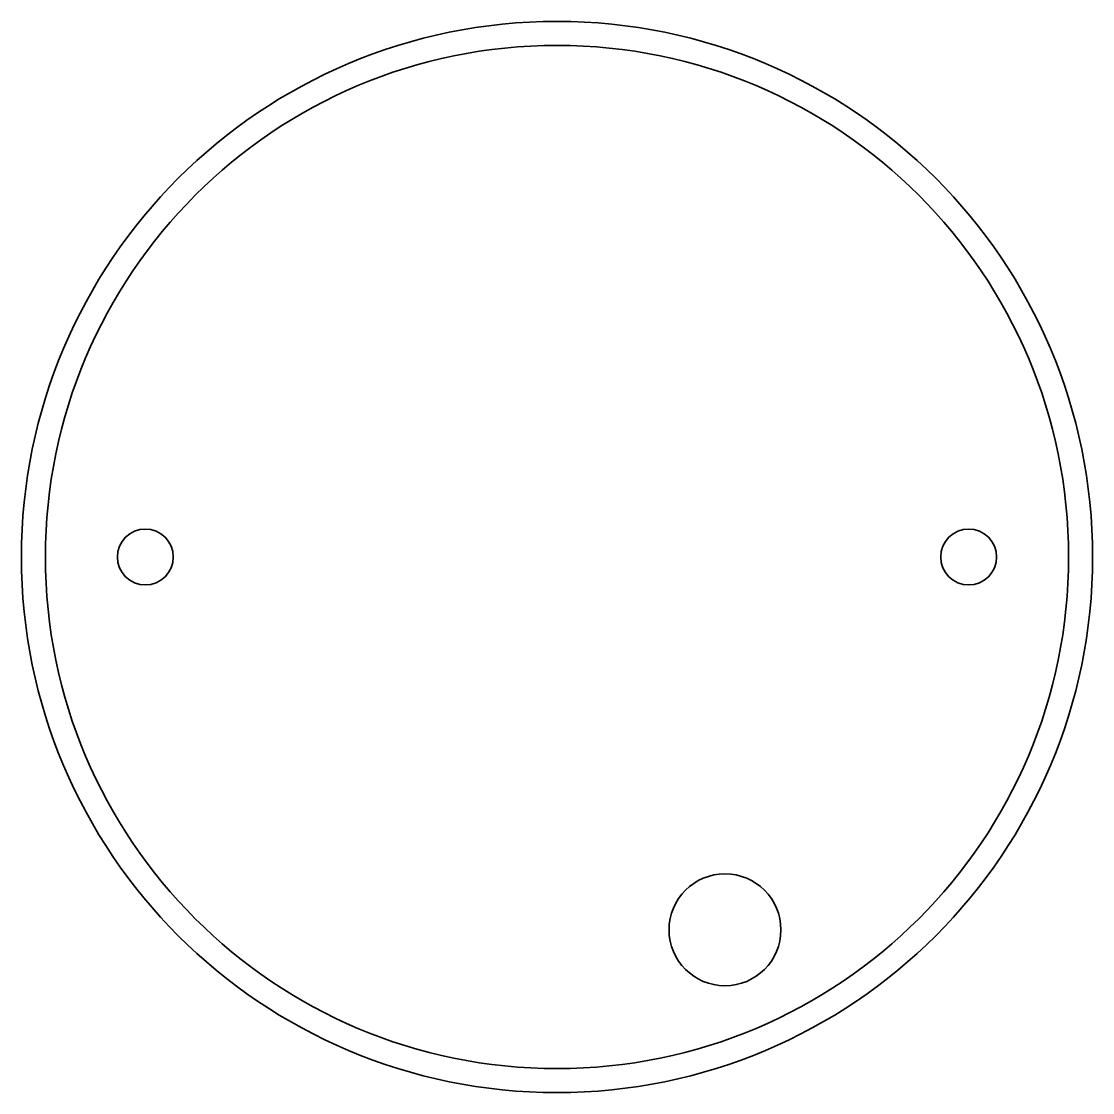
# Model space of a CAD drawing. Header units: millimetres. Extents: x 5.9 to 72.9, y -73.1 to -6.1.
import ezdxf

# ---------------------------------------------------------------- set-up
doc = ezdxf.new("R2010")
doc.units = ezdxf.units.MM
doc.header["$MEASUREMENT"] = 0
doc.layers.add('Layer 2', color=7, linetype='Continuous', lineweight=0)

msp = doc.modelspace()

# ---------------------------------------------------------------- linework, layer by layer
at = {"layer": 'Layer 2', "color": 250, "lineweight": 35, "true_color": 0x231f20}
for centre, radius in [((39.419, -39.626), 33.5), ((39.419, -39.626), 32), ((13.669, -39.626), 1.75), ((65.169, -39.626), 1.75), ((49.926, -62.944), 3.5)]:
    msp.add_circle(centre, radius, dxfattribs=at)

doc.saveas('drawing.dxf')
